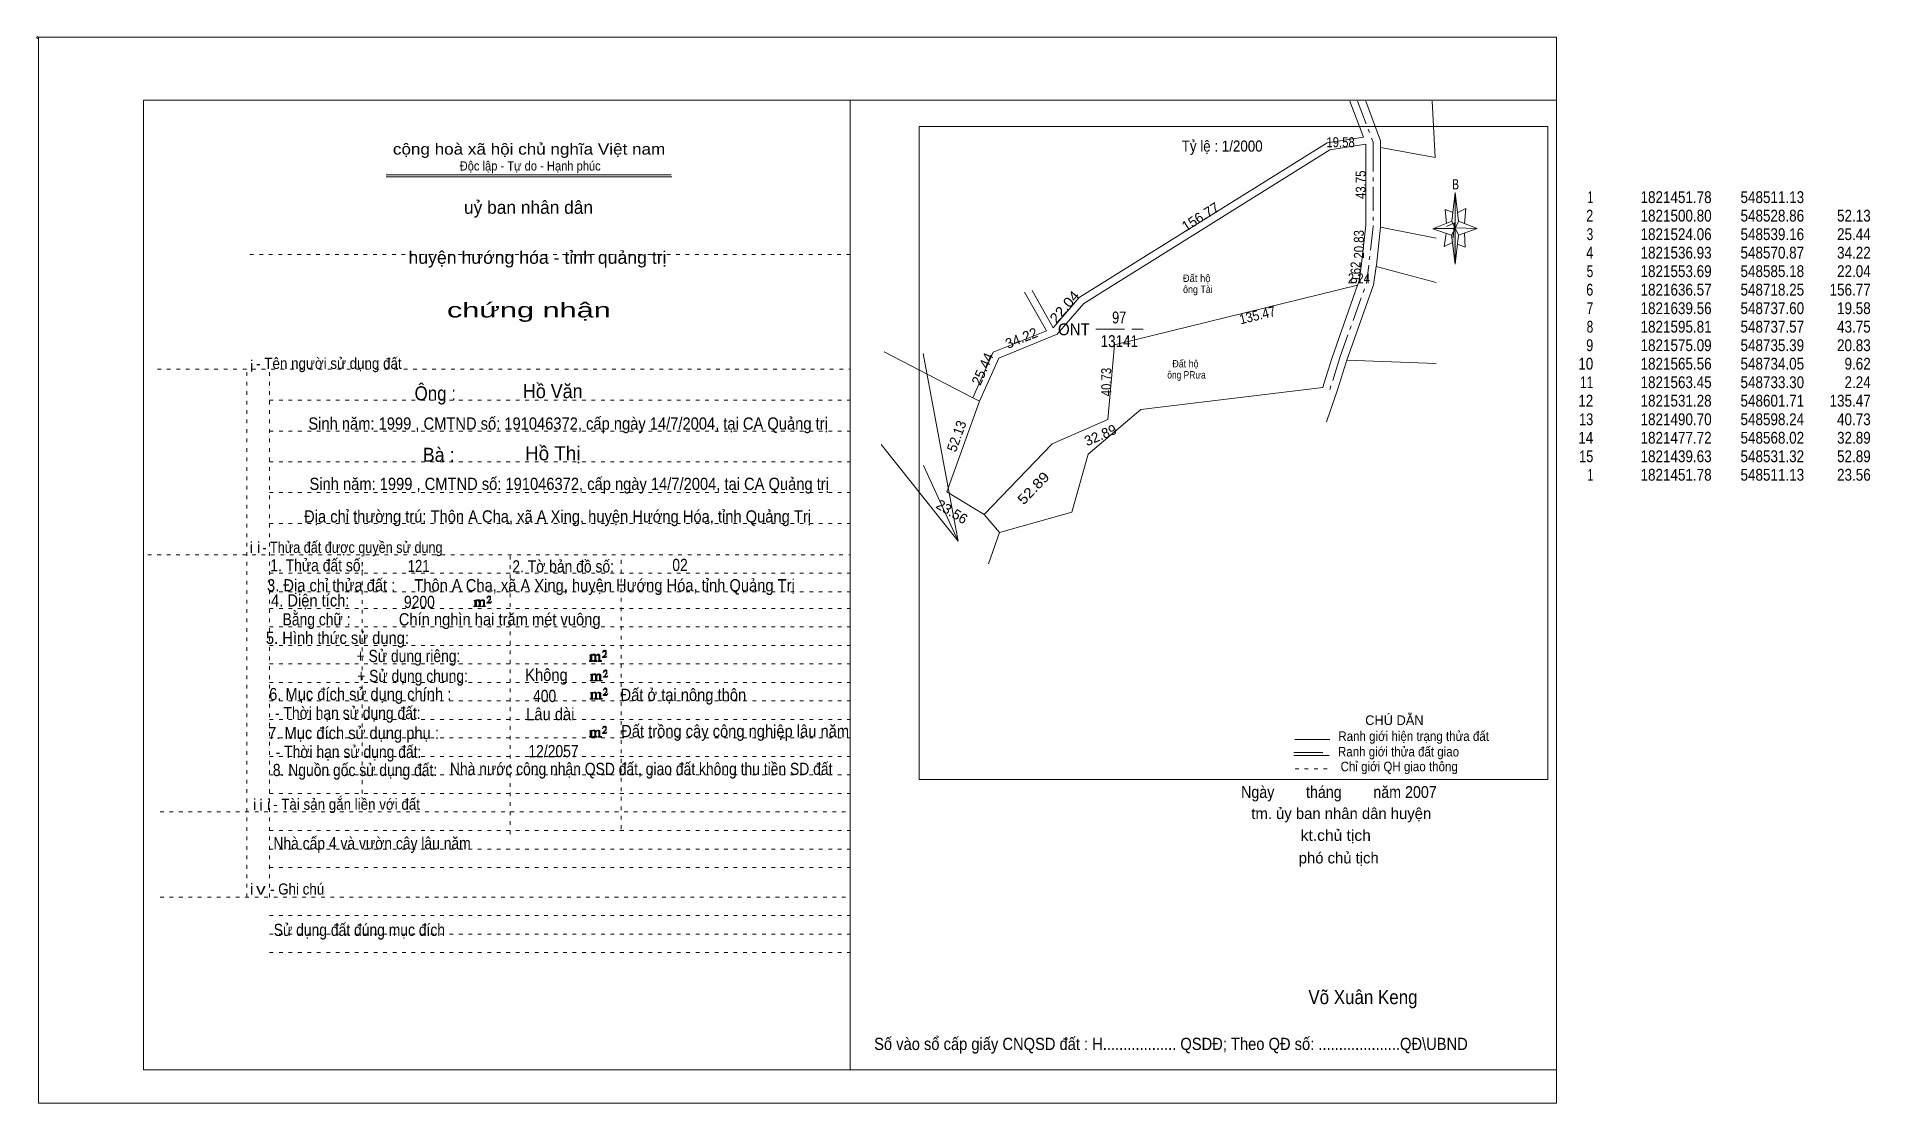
# Model space of a CAD drawing. Header units: centimetres. Extents: x -1.6 to 48, y -3.3 to 25.5.
import ezdxf
from ezdxf.enums import TextEntityAlignment as Align

# ---------------------------------------------------------------- set-up
doc = ezdxf.new("R2010")
doc.units = ezdxf.units.CM
doc.header["$LTSCALE"] = 0.13
for name, pattern in [('DOT_DASHED', [7.7, 5, -1.2, 0.3, -1.2]), ('DOTTED', [1.5, 0.3, -1.2]), ('LONG_DASHED', [7.5, 6, -1.5])]:
    doc.linetypes.add(name, pattern=pattern)
for name, color, linetype, lineweight in [('1', 7, 'DOTTED', 13), ('22', 7, 'Continuous', 13), ('33', 7, 'LONG_DASHED', 13), ('4', 7, 'Continuous', 13), ('5', 7, 'Continuous', 13), ('50', 7, 'Continuous', 13)]:
    doc.layers.add(name, color=color, linetype=linetype, lineweight=lineweight)
for name, color, linetype in [('10', 7, 'Continuous'), ('23', 7, 'Continuous'), ('30', 7, 'Continuous')]:
    doc.layers.add(name, color=color, linetype=linetype)

msp = doc.modelspace()

# ---------------------------------------------------------------- hatches: boundary and pattern name
at = {"layer": '5'}
msp.add_hatch(color=256, dxfattribs=at).paths.add_polyline_path([(36.77, 20.31), (36.77, 19.35), (36.67, 20.13)])
at = {"layer": '50'}
for points in [[(10.27, 10.13), (10.27, 10.12), (10.27, 10.11), (10.25, 10.11), (10.24, 10.11), (10.24, 10.1), (10.33, 10.1), (10.33, 10.11), (10.32, 10.11), (10.31, 10.11), (10.31, 10.12), (10.31, 10.13), (10.31, 10.24), (10.31, 10.25), (10.32, 10.26), (10.34, 10.26), (10.35, 10.26), (10.36, 10.26), (10.37, 10.25), (10.39, 10.22), (10.39, 10.13), (10.37, 10.12), (10.37, 10.11), (10.36, 10.11), (10.35, 10.11), (10.35, 10.1), (10.44, 10.1), (10.44, 10.11), (10.43, 10.11), (10.42, 10.11), (10.42, 10.12), (10.42, 10.13), (10.42, 10.24), (10.44, 10.26), (10.45, 10.26), (10.46, 10.26), (10.49, 10.26), (10.49, 10.25), (10.5, 10.24), (10.5, 10.22), (10.5, 10.13), (10.5, 10.12), (10.49, 10.11), (10.49, 10.11), (10.47, 10.11), (10.47, 10.1), (10.56, 10.1), (10.56, 10.11), (10.55, 10.11), (10.54, 10.11), (10.53, 10.12), (10.53, 10.13), (10.53, 10.2), (10.53, 10.25), (10.53, 10.26), (10.52, 10.27), (10.5, 10.28), (10.47, 10.28), (10.46, 10.28), (10.44, 10.27), (10.41, 10.25), (10.41, 10.26), (10.4, 10.28), (10.39, 10.28), (10.37, 10.28), (10.35, 10.28), (10.34, 10.28), (10.32, 10.26), (10.31, 10.26), (10.31, 10.25), (10.31, 10.25), (10.31, 10.26), (10.31, 10.28), (10.24, 10.26), (10.24, 10.26), (10.25, 10.26), (10.27, 10.25), (10.27, 10.24), (10.27, 10.23)], [(10.69, 10.19), (10.72, 10.24), (10.72, 10.24), (10.71, 10.22), (10.69, 10.22), (10.68, 10.22), (10.63, 10.22), (10.66, 10.26), (10.67, 10.27), (10.69, 10.28), (10.69, 10.3), (10.69, 10.32), (10.69, 10.34), (10.69, 10.35), (10.69, 10.37), (10.68, 10.38), (10.67, 10.38), (10.66, 10.39), (10.65, 10.39), (10.63, 10.38), (10.63, 10.38), (10.62, 10.37), (10.61, 10.35), (10.59, 10.33), (10.61, 10.33), (10.61, 10.35), (10.62, 10.35), (10.63, 10.36), (10.65, 10.36), (10.66, 10.36), (10.67, 10.35), (10.68, 10.35), (10.68, 10.32), (10.68, 10.3), (10.66, 10.28), (10.66, 10.26), (10.65, 10.25), (10.59, 10.2), (10.59, 10.19)], [(13.39, 8.66), (13.39, 8.65), (13.39, 8.64), (13.38, 8.64), (13.37, 8.64), (13.37, 8.62), (13.45, 8.62), (13.45, 8.64), (13.44, 8.64), (13.43, 8.64), (13.43, 8.65), (13.43, 8.66), (13.43, 8.77), (13.43, 8.78), (13.44, 8.79), (13.47, 8.79), (13.48, 8.79), (13.49, 8.79), (13.5, 8.78), (13.51, 8.74), (13.51, 8.66), (13.5, 8.65), (13.5, 8.64), (13.49, 8.64), (13.48, 8.64), (13.48, 8.62), (13.57, 8.62), (13.57, 8.64), (13.55, 8.64), (13.54, 8.64), (13.54, 8.65), (13.54, 8.66), (13.54, 8.77), (13.57, 8.79), (13.58, 8.79), (13.59, 8.79), (13.61, 8.79), (13.61, 8.78), (13.62, 8.77), (13.62, 8.74), (13.62, 8.66), (13.62, 8.65), (13.61, 8.64), (13.61, 8.64), (13.6, 8.64), (13.6, 8.62), (13.69, 8.62), (13.69, 8.64), (13.67, 8.64), (13.66, 8.64), (13.65, 8.65), (13.65, 8.66), (13.65, 8.73), (13.65, 8.78), (13.65, 8.79), (13.64, 8.8), (13.62, 8.81), (13.6, 8.81), (13.59, 8.81), (13.57, 8.8), (13.53, 8.78), (13.53, 8.79), (13.52, 8.81), (13.51, 8.81), (13.5, 8.81), (13.48, 8.81), (13.47, 8.81), (13.44, 8.79), (13.43, 8.79), (13.43, 8.78), (13.43, 8.78), (13.43, 8.79), (13.43, 8.81), (13.37, 8.79), (13.37, 8.79), (13.38, 8.79), (13.39, 8.78), (13.39, 8.77), (13.39, 8.76)], [(13.82, 8.72), (13.84, 8.77), (13.84, 8.77), (13.83, 8.74), (13.82, 8.74), (13.81, 8.74), (13.75, 8.74), (13.79, 8.79), (13.8, 8.8), (13.82, 8.81), (13.82, 8.83), (13.82, 8.84), (13.82, 8.87), (13.82, 8.88), (13.82, 8.9), (13.81, 8.91), (13.8, 8.91), (13.79, 8.92), (13.77, 8.92), (13.75, 8.91), (13.75, 8.91), (13.74, 8.9), (13.73, 8.88), (13.72, 8.86), (13.73, 8.86), (13.73, 8.88), (13.74, 8.88), (13.75, 8.89), (13.77, 8.89), (13.79, 8.89), (13.8, 8.88), (13.81, 8.88), (13.81, 8.84), (13.81, 8.83), (13.79, 8.81), (13.79, 8.79), (13.77, 8.78), (13.72, 8.73), (13.72, 8.72)], [(13.41, 8.12), (13.41, 8.11), (13.41, 8.1), (13.4, 8.1), (13.39, 8.1), (13.39, 8.09), (13.48, 8.09), (13.48, 8.1), (13.47, 8.1), (13.45, 8.1), (13.45, 8.11), (13.45, 8.12), (13.45, 8.23), (13.45, 8.24), (13.47, 8.26), (13.49, 8.26), (13.5, 8.26), (13.51, 8.26), (13.52, 8.24), (13.53, 8.21), (13.53, 8.12), (13.52, 8.11), (13.52, 8.1), (13.51, 8.1), (13.5, 8.1), (13.5, 8.09), (13.59, 8.09), (13.59, 8.1), (13.58, 8.1), (13.57, 8.1), (13.57, 8.11), (13.57, 8.12), (13.57, 8.23), (13.59, 8.26), (13.6, 8.26), (13.61, 8.26), (13.63, 8.26), (13.63, 8.24), (13.64, 8.23), (13.64, 8.21), (13.64, 8.12), (13.64, 8.11), (13.63, 8.1), (13.63, 8.1), (13.62, 8.1), (13.62, 8.09), (13.71, 8.09), (13.71, 8.1), (13.7, 8.1), (13.69, 8.1), (13.67, 8.11), (13.67, 8.12), (13.67, 8.2), (13.67, 8.24), (13.67, 8.26), (13.66, 8.27), (13.64, 8.28), (13.62, 8.28), (13.61, 8.28), (13.59, 8.27), (13.55, 8.24), (13.55, 8.26), (13.54, 8.28), (13.53, 8.28), (13.52, 8.28), (13.5, 8.28), (13.49, 8.28), (13.47, 8.26), (13.45, 8.26), (13.45, 8.24), (13.45, 8.24), (13.45, 8.26), (13.45, 8.28), (13.39, 8.26), (13.39, 8.26), (13.4, 8.26), (13.41, 8.24), (13.41, 8.23), (13.41, 8.22)], [(13.84, 8.19), (13.86, 8.23), (13.86, 8.23), (13.85, 8.21), (13.84, 8.21), (13.83, 8.21), (13.77, 8.21), (13.81, 8.26), (13.82, 8.27), (13.84, 8.28), (13.84, 8.3), (13.84, 8.31), (13.84, 8.33), (13.84, 8.34), (13.84, 8.37), (13.83, 8.38), (13.82, 8.38), (13.81, 8.39), (13.8, 8.39), (13.77, 8.38), (13.77, 8.38), (13.76, 8.37), (13.75, 8.34), (13.74, 8.32), (13.75, 8.32), (13.75, 8.34), (13.76, 8.34), (13.77, 8.36), (13.8, 8.36), (13.81, 8.36), (13.82, 8.34), (13.83, 8.34), (13.83, 8.31), (13.83, 8.3), (13.81, 8.28), (13.81, 8.26), (13.8, 8.24), (13.74, 8.2), (13.74, 8.19)], [(13.41, 7.64), (13.41, 7.63), (13.41, 7.62), (13.4, 7.62), (13.39, 7.62), (13.39, 7.6), (13.47, 7.6), (13.47, 7.62), (13.46, 7.62), (13.45, 7.62), (13.45, 7.63), (13.45, 7.64), (13.45, 7.75), (13.45, 7.76), (13.46, 7.77), (13.49, 7.77), (13.5, 7.77), (13.51, 7.77), (13.52, 7.76), (13.53, 7.72), (13.53, 7.64), (13.52, 7.63), (13.52, 7.62), (13.51, 7.62), (13.5, 7.62), (13.5, 7.6), (13.59, 7.6), (13.59, 7.62), (13.57, 7.62), (13.56, 7.62), (13.56, 7.63), (13.56, 7.64), (13.56, 7.75), (13.59, 7.77), (13.6, 7.77), (13.61, 7.77), (13.63, 7.77), (13.63, 7.76), (13.64, 7.75), (13.64, 7.72), (13.64, 7.64), (13.64, 7.63), (13.63, 7.62), (13.63, 7.62), (13.62, 7.62), (13.62, 7.6), (13.71, 7.6), (13.71, 7.62), (13.69, 7.62), (13.68, 7.62), (13.67, 7.63), (13.67, 7.64), (13.67, 7.71), (13.67, 7.76), (13.67, 7.77), (13.66, 7.78), (13.64, 7.79), (13.62, 7.79), (13.61, 7.79), (13.59, 7.78), (13.55, 7.76), (13.55, 7.77), (13.54, 7.79), (13.53, 7.79), (13.52, 7.79), (13.5, 7.79), (13.49, 7.79), (13.46, 7.77), (13.45, 7.77), (13.45, 7.76), (13.45, 7.76), (13.45, 7.77), (13.45, 7.79), (13.39, 7.77), (13.39, 7.77), (13.4, 7.77), (13.41, 7.76), (13.41, 7.75), (13.41, 7.74)], [(13.84, 7.7), (13.86, 7.75), (13.86, 7.75), (13.85, 7.72), (13.84, 7.72), (13.83, 7.72), (13.77, 7.72), (13.81, 7.77), (13.82, 7.78), (13.84, 7.79), (13.84, 7.81), (13.84, 7.82), (13.84, 7.85), (13.84, 7.86), (13.84, 7.88), (13.83, 7.89), (13.82, 7.89), (13.81, 7.9), (13.79, 7.9), (13.77, 7.89), (13.77, 7.89), (13.76, 7.88), (13.75, 7.86), (13.74, 7.84), (13.75, 7.84), (13.75, 7.86), (13.76, 7.86), (13.77, 7.87), (13.79, 7.87), (13.81, 7.87), (13.82, 7.86), (13.83, 7.86), (13.83, 7.82), (13.83, 7.81), (13.81, 7.79), (13.81, 7.77), (13.79, 7.76), (13.74, 7.71), (13.74, 7.7)], [(13.39, 6.61), (13.39, 6.6), (13.39, 6.59), (13.38, 6.59), (13.37, 6.59), (13.37, 6.57), (13.45, 6.57), (13.45, 6.59), (13.44, 6.59), (13.43, 6.59), (13.43, 6.6), (13.43, 6.61), (13.43, 6.72), (13.43, 6.73), (13.44, 6.74), (13.47, 6.74), (13.48, 6.74), (13.49, 6.74), (13.5, 6.73), (13.51, 6.69), (13.51, 6.61), (13.5, 6.6), (13.5, 6.59), (13.49, 6.59), (13.48, 6.59), (13.48, 6.57), (13.57, 6.57), (13.57, 6.59), (13.55, 6.59), (13.54, 6.59), (13.54, 6.6), (13.54, 6.61), (13.54, 6.72), (13.57, 6.74), (13.58, 6.74), (13.59, 6.74), (13.61, 6.74), (13.61, 6.73), (13.62, 6.72), (13.62, 6.69), (13.62, 6.61), (13.62, 6.6), (13.61, 6.59), (13.61, 6.59), (13.6, 6.59), (13.6, 6.57), (13.69, 6.57), (13.69, 6.59), (13.67, 6.59), (13.66, 6.59), (13.65, 6.6), (13.65, 6.61), (13.65, 6.68), (13.65, 6.73), (13.65, 6.74), (13.64, 6.75), (13.62, 6.76), (13.6, 6.76), (13.59, 6.76), (13.57, 6.75), (13.53, 6.73), (13.53, 6.74), (13.52, 6.76), (13.51, 6.76), (13.5, 6.76), (13.48, 6.76), (13.47, 6.76), (13.44, 6.74), (13.43, 6.74), (13.43, 6.73), (13.43, 6.73), (13.43, 6.74), (13.43, 6.76), (13.37, 6.74), (13.37, 6.74), (13.38, 6.74), (13.39, 6.73), (13.39, 6.72), (13.39, 6.71)], [(13.82, 6.67), (13.84, 6.72), (13.84, 6.72), (13.83, 6.69), (13.82, 6.69), (13.81, 6.69), (13.75, 6.69), (13.79, 6.74), (13.8, 6.75), (13.82, 6.76), (13.82, 6.78), (13.82, 6.79), (13.82, 6.82), (13.82, 6.83), (13.82, 6.85), (13.81, 6.86), (13.8, 6.86), (13.79, 6.87), (13.77, 6.87), (13.75, 6.86), (13.75, 6.86), (13.74, 6.85), (13.73, 6.83), (13.72, 6.81), (13.73, 6.81), (13.73, 6.83), (13.74, 6.83), (13.75, 6.84), (13.77, 6.84), (13.79, 6.84), (13.8, 6.83), (13.81, 6.83), (13.81, 6.79), (13.81, 6.78), (13.79, 6.76), (13.79, 6.74), (13.77, 6.73), (13.72, 6.68), (13.72, 6.67)]]:
    msp.add_hatch(color=256, dxfattribs=at).paths.add_polyline_path(points)

# ---------------------------------------------------------------- linework, layer by layer
at = {"layer": '1', "linetype": 'Continuous'}
for p, q in [((1.31, -2.42), (1.31, 23.78)), ((1.31, 23.78), (39.51, 23.78)), ((20.41, -2.42), (20.41, 23.78)), ((39.51, -2.42), (39.51, 23.78)), ((7.87, 21.76), (15.58, 21.76)), ((7.87, 21.71), (15.59, 21.71)), ((36.67, 20.13), (36.16, 20.3)), ((1.31, -2.42), (39.51, -2.42))]:
    msp.add_line(p, q, dxfattribs=at)
at = {"layer": '1'}
for p, q in [((4.19, 19.61), (20.41, 19.61)), ((1.69, 16.51), (20.41, 16.51)), ((4.11, 2.25), (4.11, 16.51)), ((4.72, 2.25), (4.72, 16.51)), ((4.72, 15.68), (20.41, 15.68)), ((4.72, 14.84), (20.41, 14.84)), ((4.72, 14.01), (20.41, 14.01)), ((4.72, 13.18), (20.41, 13.18)), ((4.72, 12.34), (20.41, 12.34)), ((1.43, 11.5), (20.41, 11.5)), ((7.22, 5.05), (7.22, 11.5)), ((11.22, 3.95), (11.22, 11.5)), ((14.22, 4.09), (14.22, 11.5)), ((4.72, 11), (20.41, 11)), ((4.72, 10.5), (20.41, 10.5)), ((4.72, 10.05), (20.41, 10.05)), ((4.72, 9.55), (20.41, 9.55)), ((4.72, 9.05), (20.41, 9.05)), ((4.72, 8.55), (20.41, 8.55)), ((4.72, 8.05), (20.41, 8.05)), ((4.72, 7.55), (20.41, 7.55)), ((4.72, 7.05), (20.41, 7.05)), ((4.72, 6.55), (20.41, 6.55)), ((4.72, 6.05), (20.41, 6.05)), ((4.72, 5.55), (20.41, 5.55)), ((4.72, 5.05), (20.41, 5.05)), ((1.76, 4.55), (20.41, 4.55)), ((4.72, 4.05), (20.41, 4.05)), ((4.72, 3.55), (20.41, 3.55)), ((4.72, 3.05), (20.41, 3.05)), ((1.76, 2.25), (20.41, 2.25)), ((4.72, 1.75), (20.41, 1.75)), ((4.72, 1.25), (20.41, 1.25)), ((4.72, 0.75), (20.41, 0.75))]:
    msp.add_line(p, q, dxfattribs=at)
at = {"layer": '1', "linetype": 'Continuous'}
msp.add_lwpolyline([(-1.53, -3.32), (39.51, -3.32), (39.51, 25.48), (-1.53, 25.48)], close=True, dxfattribs=at)
msp.add_lwpolyline([(36.68, 19.93), (36.47, 19.83), (36.52, 20.18)], dxfattribs=at)
at = {"layer": '22'}
for p, q in [((34.29, 22.78), (33.92, 23.75)), ((34.75, 20.35), (36.25, 20.05)), ((34.63, 19.29), (36.25, 18.85)), ((25.72, 17.55), (25.13, 18.59)), ((25.9, 17.63), (25.33, 18.64)), ((21.33, 16.98), (23.73, 15.74)), ((33.84, 16.76), (36.25, 16.67)), ((23.73, 15.74), (23.91, 15.65)), ((23.33, 11.87), (22.4, 13.91)), ((24.15, 11.25), (24.45, 12.1))]:
    msp.add_line(p, q, dxfattribs=at)
at = {"layer": '22', "linetype": 'DOT_DASHED'}
for p, q in [((34.55, 20.37), (34.43, 19.32)), ((33.65, 16.83), (33.38, 15.96))]:
    msp.add_line(p, q, dxfattribs=at)
for points in [[(34.13, 23.75), (34.55, 22.65), (34.55, 22.5)], [(34.55, 22.5), (34.55, 20.39), (34.55, 20.37)], [(33.65, 16.83), (34.37, 18.84), (34.43, 19.32)]]:
    msp.add_lwpolyline(points, dxfattribs=at)
at = {"layer": '22'}
for points in [[(34.35, 23.75), (34.75, 22.68), (34.75, 22.5)], [(34.75, 22.5), (36.23, 22.23), (36.15, 23.75)], [(34.35, 22.59), (33.38, 22.44), (26.73, 18.29), (26.01, 17.46), (24.43, 16.81), (23.91, 15.65)], [(25.9, 17.63), (26.6, 18.45), (33.31, 22.63), (34.29, 22.78)], [(34.13, 18.78), (34.17, 18.89), (34.24, 19.36), (34.35, 20.4), (34.35, 22.59)], [(34.75, 22.5), (34.75, 20.38), (34.75, 20.35)], [(34.63, 19.29), (34.64, 19.32), (34.75, 20.35)], [(33.84, 16.76), (34.56, 18.79), (34.63, 19.29)], [(24.04, 12.59), (25.87, 14.5), (27.38, 15.15), (27.56, 17.17), (34.13, 18.78)], [(33.19, 16.02), (33.22, 16.12), (33.44, 16.83), (34.13, 18.78)], [(25.72, 17.55), (24.28, 16.97), (23.73, 15.74)], [(22.39, 16.94), (23.33, 11.87), (21.25, 14.48)], [(33.29, 15.09), (33.6, 15.98), (33.82, 16.7), (33.84, 16.76)], [(26.41, 12.65), (26.85, 14.22), (28.27, 15.42), (33.19, 16.02)], [(24.04, 12.59), (23.03, 13.2), (23.91, 15.65)], [(24.04, 12.59), (24.45, 12.1), (26.41, 12.65)]]:
    msp.add_lwpolyline(points, dxfattribs=at)
at = {"layer": '33'}
msp.add_line((27.05, 17.59), (28.33, 17.59), dxfattribs=at)
at = {"layer": '4'}
for p, q in [((32.43, 6.51), (33.38, 6.51)), ((32.41, 6.08), (33.36, 6.08))]:
    msp.add_line(p, q, dxfattribs=at)
at = {"layer": '4', "linetype": 'LONG_DASHED'}
msp.add_line((32.41, 6.16), (33.36, 6.16), dxfattribs=at)
at = {"layer": '4', "linetype": 'DOTTED'}
msp.add_line((32.44, 5.72), (33.43, 5.72), dxfattribs=at)
at = {"layer": '4'}
msp.add_lwpolyline([(22.28, 23.07), (39.27, 23.07), (39.27, 5.43), (22.28, 5.43)], close=True, dxfattribs=at)
msp.add_circle((-1.55, 25.47), 0.025, dxfattribs=at)
at = {"layer": '5'}
for p, q in [((36.68, 20.51), (36.77, 21.29)), ((36.86, 20.51), (37.36, 20.31)), ((36.86, 20.13), (36.77, 19.35)), ((37.04, 19.81), (36.83, 19.89)), ((37.02, 20.19), (37.04, 19.81))]:
    msp.add_line(p, q, dxfattribs=at)
for points in [[(36.71, 20.75), (36.5, 20.83), (36.53, 20.45)], [(36.84, 20.75), (37.06, 20.85), (37.02, 20.45)], [(36.77, 20.31), (36.68, 20.51), (36.18, 20.31)], [(36.53, 20.37), (36.75, 20.47), (36.71, 20.07)], [(36.77, 20.31), (36.86, 20.13), (37.36, 20.31)]]:
    msp.add_lwpolyline(points, dxfattribs=at)
for points in [[(36.77, 21.29), (36.86, 20.51), (36.77, 20.31)], [(36.77, 20.31), (36.18, 20.31), (36.68, 20.51), (36.86, 20.13), (37.36, 20.31), (36.77, 20.33)], [(36.77, 20.31), (36.77, 19.35), (36.67, 20.13)]]:
    msp.add_lwpolyline(points, close=True, dxfattribs=at)
at = {"layer": '50'}
for points in [[(10.27, 10.13), (10.27, 10.12), (10.27, 10.11), (10.25, 10.11), (10.24, 10.11), (10.24, 10.1), (10.33, 10.1), (10.33, 10.11), (10.32, 10.11), (10.31, 10.11), (10.31, 10.12), (10.31, 10.13), (10.31, 10.24), (10.31, 10.25), (10.32, 10.26), (10.34, 10.26), (10.35, 10.26), (10.36, 10.26), (10.37, 10.25), (10.39, 10.22), (10.39, 10.13), (10.37, 10.12), (10.37, 10.11), (10.36, 10.11), (10.35, 10.11), (10.35, 10.1), (10.44, 10.1), (10.44, 10.11), (10.43, 10.11), (10.42, 10.11), (10.42, 10.12), (10.42, 10.13), (10.42, 10.24), (10.44, 10.26), (10.45, 10.26), (10.46, 10.26), (10.49, 10.26), (10.49, 10.25), (10.5, 10.24), (10.5, 10.22), (10.5, 10.13), (10.5, 10.12), (10.49, 10.11), (10.49, 10.11), (10.47, 10.11), (10.47, 10.1), (10.56, 10.1), (10.56, 10.11), (10.55, 10.11), (10.54, 10.11), (10.53, 10.12), (10.53, 10.13), (10.53, 10.2), (10.53, 10.25), (10.53, 10.26), (10.52, 10.27), (10.5, 10.28), (10.47, 10.28), (10.46, 10.28), (10.44, 10.27), (10.41, 10.25), (10.41, 10.26), (10.4, 10.28), (10.39, 10.28), (10.37, 10.28), (10.35, 10.28), (10.34, 10.28), (10.32, 10.26), (10.31, 10.26), (10.31, 10.25), (10.31, 10.25), (10.31, 10.26), (10.31, 10.28), (10.24, 10.26), (10.24, 10.26), (10.25, 10.26), (10.27, 10.25), (10.27, 10.24), (10.27, 10.23)], [(10.69, 10.19), (10.72, 10.24), (10.72, 10.24), (10.71, 10.22), (10.69, 10.22), (10.68, 10.22), (10.63, 10.22), (10.66, 10.26), (10.67, 10.27), (10.69, 10.28), (10.69, 10.3), (10.69, 10.32), (10.69, 10.34), (10.69, 10.35), (10.69, 10.37), (10.68, 10.38), (10.67, 10.38), (10.66, 10.39), (10.65, 10.39), (10.63, 10.38), (10.63, 10.38), (10.62, 10.37), (10.61, 10.35), (10.59, 10.33), (10.61, 10.33), (10.61, 10.35), (10.62, 10.35), (10.63, 10.36), (10.65, 10.36), (10.66, 10.36), (10.67, 10.35), (10.68, 10.35), (10.68, 10.32), (10.68, 10.3), (10.66, 10.28), (10.66, 10.26), (10.65, 10.25), (10.59, 10.2), (10.59, 10.19)], [(13.39, 8.66), (13.39, 8.65), (13.39, 8.64), (13.38, 8.64), (13.37, 8.64), (13.37, 8.62), (13.45, 8.62), (13.45, 8.64), (13.44, 8.64), (13.43, 8.64), (13.43, 8.65), (13.43, 8.66), (13.43, 8.77), (13.43, 8.78), (13.44, 8.79), (13.47, 8.79), (13.48, 8.79), (13.49, 8.79), (13.5, 8.78), (13.51, 8.74), (13.51, 8.66), (13.5, 8.65), (13.5, 8.64), (13.49, 8.64), (13.48, 8.64), (13.48, 8.62), (13.57, 8.62), (13.57, 8.64), (13.55, 8.64), (13.54, 8.64), (13.54, 8.65), (13.54, 8.66), (13.54, 8.77), (13.57, 8.79), (13.58, 8.79), (13.59, 8.79), (13.61, 8.79), (13.61, 8.78), (13.62, 8.77), (13.62, 8.74), (13.62, 8.66), (13.62, 8.65), (13.61, 8.64), (13.61, 8.64), (13.6, 8.64), (13.6, 8.62), (13.69, 8.62), (13.69, 8.64), (13.67, 8.64), (13.66, 8.64), (13.65, 8.65), (13.65, 8.66), (13.65, 8.73), (13.65, 8.78), (13.65, 8.79), (13.64, 8.8), (13.62, 8.81), (13.6, 8.81), (13.59, 8.81), (13.57, 8.8), (13.53, 8.78), (13.53, 8.79), (13.52, 8.81), (13.51, 8.81), (13.5, 8.81), (13.48, 8.81), (13.47, 8.81), (13.44, 8.79), (13.43, 8.79), (13.43, 8.78), (13.43, 8.78), (13.43, 8.79), (13.43, 8.81), (13.37, 8.79), (13.37, 8.79), (13.38, 8.79), (13.39, 8.78), (13.39, 8.77), (13.39, 8.76)], [(13.82, 8.72), (13.84, 8.77), (13.84, 8.77), (13.83, 8.74), (13.82, 8.74), (13.81, 8.74), (13.75, 8.74), (13.79, 8.79), (13.8, 8.8), (13.82, 8.81), (13.82, 8.83), (13.82, 8.84), (13.82, 8.87), (13.82, 8.88), (13.82, 8.9), (13.81, 8.91), (13.8, 8.91), (13.79, 8.92), (13.77, 8.92), (13.75, 8.91), (13.75, 8.91), (13.74, 8.9), (13.73, 8.88), (13.72, 8.86), (13.73, 8.86), (13.73, 8.88), (13.74, 8.88), (13.75, 8.89), (13.77, 8.89), (13.79, 8.89), (13.8, 8.88), (13.81, 8.88), (13.81, 8.84), (13.81, 8.83), (13.79, 8.81), (13.79, 8.79), (13.77, 8.78), (13.72, 8.73), (13.72, 8.72)], [(13.41, 8.12), (13.41, 8.11), (13.41, 8.1), (13.4, 8.1), (13.39, 8.1), (13.39, 8.09), (13.48, 8.09), (13.48, 8.1), (13.47, 8.1), (13.45, 8.1), (13.45, 8.11), (13.45, 8.12), (13.45, 8.23), (13.45, 8.24), (13.47, 8.26), (13.49, 8.26), (13.5, 8.26), (13.51, 8.26), (13.52, 8.24), (13.53, 8.21), (13.53, 8.12), (13.52, 8.11), (13.52, 8.1), (13.51, 8.1), (13.5, 8.1), (13.5, 8.09), (13.59, 8.09), (13.59, 8.1), (13.58, 8.1), (13.57, 8.1), (13.57, 8.11), (13.57, 8.12), (13.57, 8.23), (13.59, 8.26), (13.6, 8.26), (13.61, 8.26), (13.63, 8.26), (13.63, 8.24), (13.64, 8.23), (13.64, 8.21), (13.64, 8.12), (13.64, 8.11), (13.63, 8.1), (13.63, 8.1), (13.62, 8.1), (13.62, 8.09), (13.71, 8.09), (13.71, 8.1), (13.7, 8.1), (13.69, 8.1), (13.67, 8.11), (13.67, 8.12), (13.67, 8.2), (13.67, 8.24), (13.67, 8.26), (13.66, 8.27), (13.64, 8.28), (13.62, 8.28), (13.61, 8.28), (13.59, 8.27), (13.55, 8.24), (13.55, 8.26), (13.54, 8.28), (13.53, 8.28), (13.52, 8.28), (13.5, 8.28), (13.49, 8.28), (13.47, 8.26), (13.45, 8.26), (13.45, 8.24), (13.45, 8.24), (13.45, 8.26), (13.45, 8.28), (13.39, 8.26), (13.39, 8.26), (13.4, 8.26), (13.41, 8.24), (13.41, 8.23), (13.41, 8.22)], [(13.84, 8.19), (13.86, 8.23), (13.86, 8.23), (13.85, 8.21), (13.84, 8.21), (13.83, 8.21), (13.77, 8.21), (13.81, 8.26), (13.82, 8.27), (13.84, 8.28), (13.84, 8.3), (13.84, 8.31), (13.84, 8.33), (13.84, 8.34), (13.84, 8.37), (13.83, 8.38), (13.82, 8.38), (13.81, 8.39), (13.8, 8.39), (13.77, 8.38), (13.77, 8.38), (13.76, 8.37), (13.75, 8.34), (13.74, 8.32), (13.75, 8.32), (13.75, 8.34), (13.76, 8.34), (13.77, 8.36), (13.8, 8.36), (13.81, 8.36), (13.82, 8.34), (13.83, 8.34), (13.83, 8.31), (13.83, 8.3), (13.81, 8.28), (13.81, 8.26), (13.8, 8.24), (13.74, 8.2), (13.74, 8.19)], [(13.41, 7.64), (13.41, 7.63), (13.41, 7.62), (13.4, 7.62), (13.39, 7.62), (13.39, 7.6), (13.47, 7.6), (13.47, 7.62), (13.46, 7.62), (13.45, 7.62), (13.45, 7.63), (13.45, 7.64), (13.45, 7.75), (13.45, 7.76), (13.46, 7.77), (13.49, 7.77), (13.5, 7.77), (13.51, 7.77), (13.52, 7.76), (13.53, 7.72), (13.53, 7.64), (13.52, 7.63), (13.52, 7.62), (13.51, 7.62), (13.5, 7.62), (13.5, 7.6), (13.59, 7.6), (13.59, 7.62), (13.57, 7.62), (13.56, 7.62), (13.56, 7.63), (13.56, 7.64), (13.56, 7.75), (13.59, 7.77), (13.6, 7.77), (13.61, 7.77), (13.63, 7.77), (13.63, 7.76), (13.64, 7.75), (13.64, 7.72), (13.64, 7.64), (13.64, 7.63), (13.63, 7.62), (13.63, 7.62), (13.62, 7.62), (13.62, 7.6), (13.71, 7.6), (13.71, 7.62), (13.69, 7.62), (13.68, 7.62), (13.67, 7.63), (13.67, 7.64), (13.67, 7.71), (13.67, 7.76), (13.67, 7.77), (13.66, 7.78), (13.64, 7.79), (13.62, 7.79), (13.61, 7.79), (13.59, 7.78), (13.55, 7.76), (13.55, 7.77), (13.54, 7.79), (13.53, 7.79), (13.52, 7.79), (13.5, 7.79), (13.49, 7.79), (13.46, 7.77), (13.45, 7.77), (13.45, 7.76), (13.45, 7.76), (13.45, 7.77), (13.45, 7.79), (13.39, 7.77), (13.39, 7.77), (13.4, 7.77), (13.41, 7.76), (13.41, 7.75), (13.41, 7.74)], [(13.84, 7.7), (13.86, 7.75), (13.86, 7.75), (13.85, 7.72), (13.84, 7.72), (13.83, 7.72), (13.77, 7.72), (13.81, 7.77), (13.82, 7.78), (13.84, 7.79), (13.84, 7.81), (13.84, 7.82), (13.84, 7.85), (13.84, 7.86), (13.84, 7.88), (13.83, 7.89), (13.82, 7.89), (13.81, 7.9), (13.79, 7.9), (13.77, 7.89), (13.77, 7.89), (13.76, 7.88), (13.75, 7.86), (13.74, 7.84), (13.75, 7.84), (13.75, 7.86), (13.76, 7.86), (13.77, 7.87), (13.79, 7.87), (13.81, 7.87), (13.82, 7.86), (13.83, 7.86), (13.83, 7.82), (13.83, 7.81), (13.81, 7.79), (13.81, 7.77), (13.79, 7.76), (13.74, 7.71), (13.74, 7.7)], [(13.39, 6.61), (13.39, 6.6), (13.39, 6.59), (13.38, 6.59), (13.37, 6.59), (13.37, 6.57), (13.45, 6.57), (13.45, 6.59), (13.44, 6.59), (13.43, 6.59), (13.43, 6.6), (13.43, 6.61), (13.43, 6.72), (13.43, 6.73), (13.44, 6.74), (13.47, 6.74), (13.48, 6.74), (13.49, 6.74), (13.5, 6.73), (13.51, 6.69), (13.51, 6.61), (13.5, 6.6), (13.5, 6.59), (13.49, 6.59), (13.48, 6.59), (13.48, 6.57), (13.57, 6.57), (13.57, 6.59), (13.55, 6.59), (13.54, 6.59), (13.54, 6.6), (13.54, 6.61), (13.54, 6.72), (13.57, 6.74), (13.58, 6.74), (13.59, 6.74), (13.61, 6.74), (13.61, 6.73), (13.62, 6.72), (13.62, 6.69), (13.62, 6.61), (13.62, 6.6), (13.61, 6.59), (13.61, 6.59), (13.6, 6.59), (13.6, 6.57), (13.69, 6.57), (13.69, 6.59), (13.67, 6.59), (13.66, 6.59), (13.65, 6.6), (13.65, 6.61), (13.65, 6.68), (13.65, 6.73), (13.65, 6.74), (13.64, 6.75), (13.62, 6.76), (13.6, 6.76), (13.59, 6.76), (13.57, 6.75), (13.53, 6.73), (13.53, 6.74), (13.52, 6.76), (13.51, 6.76), (13.5, 6.76), (13.48, 6.76), (13.47, 6.76), (13.44, 6.74), (13.43, 6.74), (13.43, 6.73), (13.43, 6.73), (13.43, 6.74), (13.43, 6.76), (13.37, 6.74), (13.37, 6.74), (13.38, 6.74), (13.39, 6.73), (13.39, 6.72), (13.39, 6.71)], [(13.82, 6.67), (13.84, 6.72), (13.84, 6.72), (13.83, 6.69), (13.82, 6.69), (13.81, 6.69), (13.75, 6.69), (13.79, 6.74), (13.8, 6.75), (13.82, 6.76), (13.82, 6.78), (13.82, 6.79), (13.82, 6.82), (13.82, 6.83), (13.82, 6.85), (13.81, 6.86), (13.8, 6.86), (13.79, 6.87), (13.77, 6.87), (13.75, 6.86), (13.75, 6.86), (13.74, 6.85), (13.73, 6.83), (13.72, 6.81), (13.73, 6.81), (13.73, 6.83), (13.74, 6.83), (13.75, 6.84), (13.77, 6.84), (13.79, 6.84), (13.8, 6.83), (13.81, 6.83), (13.81, 6.79), (13.81, 6.78), (13.79, 6.76), (13.79, 6.74), (13.77, 6.73), (13.72, 6.68), (13.72, 6.67)]]:
    msp.add_lwpolyline(points, close=True, dxfattribs=at)

# ---------------------------------------------------------------- texts
at = {"layer": '1'}
for s, height, width, p in [('cộng hoà xã hội chủ nghĩa Việt nam', 0.3, 1.15, (11.735, 22.31)), ('Độc lập - Tự do - Hạnh phúc', 0.25, 0.9, (11.765, 21.88)), ('chứng nhận', 0.4, 1.55, (11.73, 17.91)), ('- Tên người sử dụng đất', 0.3, 0.9, (6.325, 16.52)), ('- Thửa đất được quyền sử dụng', 0.3, 0.85, (6.96, 11.55)), ('- Tài sản gắn liền với đất ', 0.3, 0.9, (6.85, 4.61)), ('v', 0.3, 1.3, (4.485, 2.32)), ('- Ghi chú', 0.3, 0.9, (5.465, 2.32))]:
    msp.add_text(s, height=height, dxfattribs=dict(at, width=width)).set_placement(p, align=Align.CENTER)
for s, height, p in [('uỷ ban nhân dân', 0.35, (11.72, 20.71)), ('i', 0.3, (4.235, 16.45)), ('i', 0.3, (4.225, 11.55)), ('i', 0.3, (4.425, 11.55)), ('i', 0.3, (4.315, 4.6)), ('i', 0.3, (4.485, 4.59)), ('i', 0.3, (4.695, 4.6)), ('i', 0.3, (4.235, 2.32))]:
    msp.add_text(s, height=height, dxfattribs=at).set_placement(p, align=Align.CENTER)
at = {"layer": '10', "width": 0.9}
for s, height, p in [('Tỷ lệ : 1/2000', 0.3, (30.47, 22.39)), ('Võ Xuân Keng', 0.38, (34.275, -0.64))]:
    msp.add_text(s, height=height, dxfattribs=at).set_placement(p, align=Align.CENTER)
at = {"layer": '23'}
for s, width, p in [('Đất hộ', 0.95, (29.78, 18.87)), (' ông Tài', 0.9, (29.78, 18.57)), ('ông PRưa', 0.85, (29.505, 16.26)), ('Đất hộ ', 0.9, (29.51, 16.56))]:
    msp.add_text(s, height=0.2, dxfattribs=dict(at, width=width)).set_placement(p, align=Align.CENTER)
at = {"layer": '30', "width": 0.85}
for s, p in [('19.58', (33.67, 22.51)), ('2.24', (34.165, 18.83))]:
    msp.add_text(s, height=0.27, dxfattribs=at).set_placement(p, align=Align.CENTER)
at = {"layer": '30'}
for s, rotation, width, p in [('43.75', 90, 0.85, (34.35, 21.495)), ('20.83', 90, 0.85, (34.3, 19.885)), ('9.62', 90, 0.85, (34.21, 19.12)), ('22.04', 49.509, 1.1, (26.311, 18.107)), ('135.47', 13.738, 0.9, (31.453, 17.84)), ('40.73', 90, 0.85, (27.47, 16.165)), ('52.13', 70.115, 0.95, (23.418, 14.659)), ('52.89', 46.065, 1.15, (25.463, 13.206))]:
    msp.add_text(s, height=0.27, rotation=rotation, dxfattribs=dict(at, width=width)).set_placement(p, align=Align.CENTER)
for s, width, p in [('1', 0.65, (40.5, 21)), ('1821451.78', 0.85, (43.7, 21)), ('548511.13', 0.85, (46.2, 21)), ('548511.13', 0.85, (46.2, 21)), ('2', 0.8, (40.5, 20.5)), ('1821500.80', 0.85, (43.7, 20.5)), ('548528.86', 0.85, (46.2, 20.5)), ('52.13', 0.85, (48, 20.5)), ('3', 0.75, (40.5, 20)), ('1821524.06', 0.85, (43.7, 20)), ('548539.16', 0.85, (46.2, 20)), ('25.44', 0.85, (48, 20)), ('4', 0.8, (40.5, 19.5)), ('1821536.93', 0.85, (43.7, 19.5)), ('548570.87', 0.85, (46.2, 19.5)), ('34.22', 0.85, (48, 19.5)), ('5', 0.75, (40.5, 19)), ('1821553.69', 0.85, (43.7, 19)), ('548585.18', 0.85, (46.2, 19)), ('22.04', 0.85, (48, 19)), ('6', 0.8, (40.5, 18.5)), ('1821636.57', 0.85, (43.7, 18.5)), ('548718.25', 0.85, (46.2, 18.5)), ('156.77', 0.85, (48, 18.5)), ('7', 0.75, (40.5, 18)), ('1821639.56', 0.85, (43.7, 18)), ('548737.60', 0.85, (46.2, 18)), ('19.58', 0.85, (48, 18)), ('8', 0.75, (40.5, 17.5)), ('1821595.81', 0.85, (43.7, 17.5)), ('548737.57', 0.85, (46.2, 17.5)), ('43.75', 0.85, (48, 17.5)), ('9', 0.8, (40.5, 17)), ('1821575.09', 0.85, (43.7, 17)), ('548735.39', 0.85, (46.2, 17)), ('20.83', 0.85, (48, 17)), ('10', 0.85, (40.5, 16.5)), ('1821565.56', 0.85, (43.7, 16.5)), ('548734.05', 0.85, (46.2, 16.5)), ('9.62', 0.85, (48, 16.5)), ('11', 0.75, (40.5, 16)), ('1821563.45', 0.85, (43.7, 16)), ('548733.30', 0.85, (46.2, 16)), ('2.24', 0.85, (48, 16)), ('12', 0.85, (40.5, 15.5)), ('1821531.28', 0.85, (43.7, 15.5)), ('548601.71', 0.85, (46.2, 15.5)), ('135.47', 0.85, (48, 15.5)), ('13', 0.8, (40.5, 15)), ('1821490.70', 0.85, (43.7, 15)), ('548598.24', 0.85, (46.2, 15)), ('40.73', 0.85, (48, 15)), ('14', 0.85, (40.5, 14.5)), ('1821477.72', 0.85, (43.7, 14.5)), ('548568.02', 0.85, (46.2, 14.5)), ('32.89', 0.85, (48, 14.5)), ('15', 0.8, (40.5, 14)), ('1821439.63', 0.85, (43.7, 14)), ('548531.32', 0.85, (46.2, 14)), ('52.89', 0.85, (48, 14)), ('1', 0.65, (40.5, 13.5)), ('1821451.78', 0.85, (43.7, 13.5)), ('548511.13', 0.85, (46.2, 13.5)), ('23.56', 0.85, (48, 13.5))]:
    msp.add_text(s, height=0.32, dxfattribs=dict(at, width=width)).set_placement(p, align=Align.RIGHT)
for s, rotation, p in [('156.77', 31.916, (29.954, 20.515)), ('34.22', 22.091, (25.094, 17.228)), ('25.44', 66.115, (24.114, 16.465)), ('32.89', 23.244, (27.232, 14.607)), ('23.56', 328.961, (23.095, 12.546))]:
    msp.add_text(s, height=0.27, rotation=rotation, dxfattribs=at).set_placement(p, align=Align.CENTER)
at = {"layer": '33'}
for s, width, p in [('97', 0.8, (27.685, 17.75)), ('13141', 0.85, (27.69, 17.11))]:
    msp.add_text(s, height=0.32, dxfattribs=dict(at, width=width)).set_placement(p, align=Align.CENTER)
at = {"layer": '33', "width": 0.95}
msp.add_text('ONT', height=0.32, dxfattribs=at).set_placement((26.89, 17.43), align=Align.RIGHT)
at = {"layer": '4'}
msp.add_text('CHÚ DẪN', height=0.2591, dxfattribs=at).set_placement((35.125, 6.9), align=Align.CENTER)
at = {"layer": '4', "width": 0.9}
for s, p in [('Ranh giới hiện trạng thửa đất', (35.645, 6.47)), ('Ranh giới thửa đất giao ', (35.28, 6.05)), ('Chỉ giới QH giao thông', (35.255, 5.65))]:
    msp.add_text(s, height=0.2591, dxfattribs=at).set_placement(p, align=Align.CENTER)
at = {"layer": '5', "width": 0.75}
msp.add_text('B', height=0.276, dxfattribs=at).set_placement((36.78, 21.37), align=Align.CENTER)
at = {"layer": '50'}
for s, height, width, p in [('  huyện hướng hóa - tỉnh quảng trị', 0.34, 1.05, (11.83, 19.36)), ('Ông :', 0.38, 0.9, (9.2, 15.67)), ('Hồ Văn', 0.38, 0.95, (12.375, 15.73)), ('Sinh năm: 1999 , CMTND số: 191046372, cấp ngày 14/7/2004, tại CA Quảng trị', 0.33, 0.9, (12.79, 14.88)), ('Bà :', 0.38, 0.95, (9.29, 14.01)), ('Sinh năm: 1999 , CMTND số: 191046372, cấp ngày 14/7/2004, tại CA Quảng trị', 0.33, 0.9, (12.82, 13.25)), ('Địa chỉ thường trú: Thôn A Cha, xã A Xing, huyện Hướng Hóa, tỉnh Quảng Trị', 0.33, 0.9, (12.505, 12.37)), ('1. Thửa đất số:  ', 0.33, 0.85, (6.115, 11.05)), ('121', 0.33, 0.8, (8.75, 11.03)), ('2. Tờ bản đồ số:  ', 0.33, 0.85, (12.76, 11.02)), ('02', 0.33, 0.85, (15.815, 11.06)), ('3. Địa chỉ thửa đất : ', 0.33, 0.9, (6.44, 10.51)), ('4. Diện tích: ', 0.33, 0.9, (5.875, 10.1)), ('Thôn A Cha, xã A Xing, huyện Hướng Hóa, tỉnh Quảng Trị', 0.33, 0.9, (13.775, 10.51)), ('Bằng chữ :', 0.33, 0.85, (5.99, 9.59)), ('Chín nghìn hai trăm mét vuông', 0.33, 0.9, (10.94, 9.59)), ('9200', 0.33, 0.85, (8.77, 10.06)), ('5. Hình thức sử dụng:', 0.33, 0.9, (6.555, 9.09)), ('+ Sử dụng riêng:', 0.33, 0.85, (8.475, 8.6)), ('Không', 0.33, 0.9, (12.205, 8.09)), ('6. Mục đích sử dụng chính :', 0.33, 0.9, (7.17, 7.57)), ('+ Sử dụng chung:', 0.33, 0.85, (8.585, 8.06)), ('400', 0.33, 0.85, (12.155, 7.52)), ('Đất ở tại nông thôn', 0.33, 0.9, (15.905, 7.55)), ('- Thời hạn sử dụng đất:', 0.33, 0.85, (6.835, 7.06)), ('Lâu dài', 0.33, 0.9, (12.31, 7.03)), ('7. Mục đích sử dụng phụ :', 0.33, 0.9, (6.99, 6.52)), ('Đất trồng cây công nghiệp lâu năm', 0.33, 0.9, (17.305, 6.57)), ('- Thời hạn sử dụng đất:', 0.33, 0.85, (6.855, 6.01)), ('12/2057', 0.33, 0.85, (12.395, 6.03)), ('8. Nguồn gốc sử dụng đất:', 0.33, 0.85, (7.03, 5.52)), ('Nhà nước công nhận QSD đất, giao đất không thu tiền SD đất', 0.33, 0.85, (14.765, 5.55)), ('Ngày        tháng        năm 2007', 0.32, 0.9, (33.625, 4.93)), ('kt.chủ tịch', 0.3, 1.05, (33.54, 3.77)), ('Nhà cấp 4 và vườn cây lâu năm', 0.33, 0.85, (7.49, 3.54)), ('Sử dụng đất đúng mục đích ', 0.33, 0.85, (7.2, 1.2)), ('Số vào sổ cấp giấy CNQSD đất : H.................. QSDĐ; Theo QĐ số: ....................QĐ\\UBND', 0.33, 0.9, (29.085, -1.88))]:
    msp.add_text(s, height=height, dxfattribs=dict(at, width=width)).set_placement(p, align=Align.CENTER)
for s, height, p in [('Hồ Thị', 0.38, (12.375, 14.05)), ('tm. ủy ban nhân dân huyện ', 0.3, (33.745, 4.36)), ('phó chủ tịch', 0.3, (33.62, 3.16))]:
    msp.add_text(s, height=height, dxfattribs=at).set_placement(p, align=Align.CENTER)

doc.saveas('drawing.dxf')
